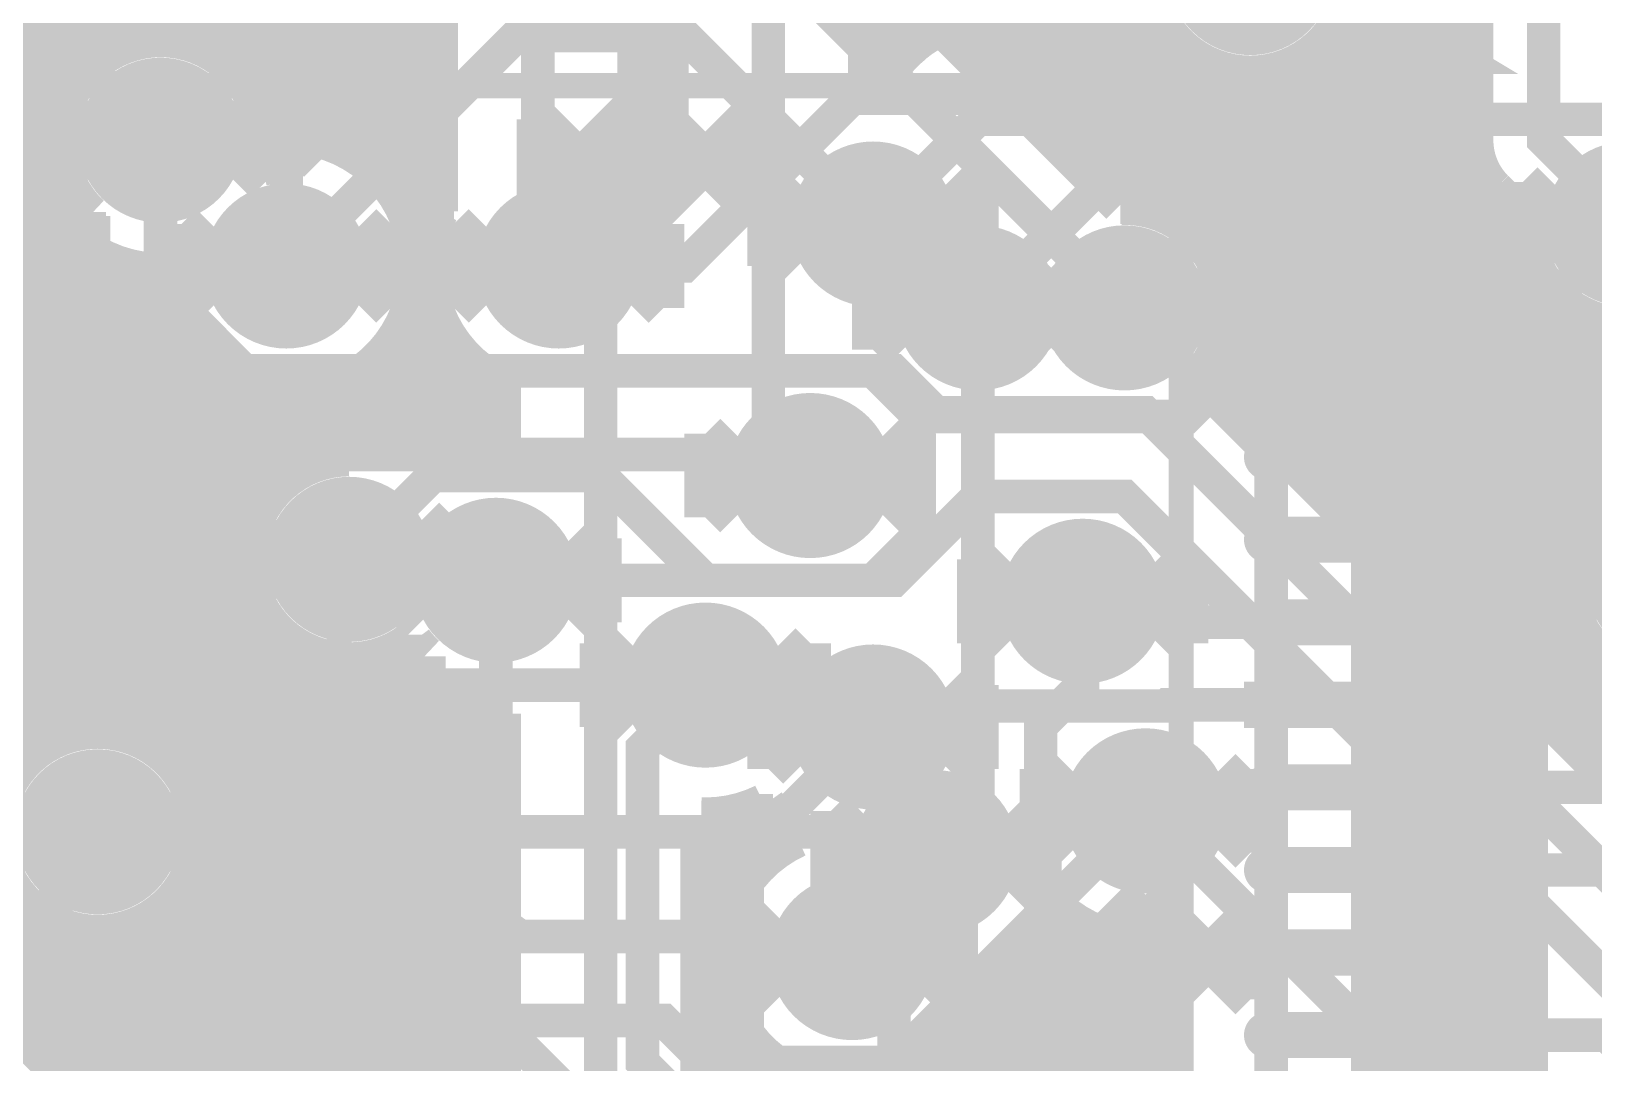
# Model space of a CAD drawing. Extents: x -10 to 131, y -93 to 209.
# Drawn here: x 55.22 to 64.69, y 16.38 to 22.63 of the extents above; entities that cross this region are included whole.
import ezdxf

# ---------------------------------------------------------------- set-up
doc = ezdxf.new("R2010")
doc.units = 0
doc.header["$MEASUREMENT"] = 0
doc.layers.get('0').update_dxf_attribs({"linetype": 'CONTINUOUS'})
for name, color, linetype in [('22-303-0_AST', 7, 'CONTINUOUS'), ('22-303-0_BOT', 2, 'CONTINUOUS'), ('22-303-0_DRD', 6, 'CONTINUOUS'), ('22-303-0_DRL', 1, 'CONTINUOUS'), ('22-303-0_GND', 3, 'CONTINUOUS'), ('22-303-0_IN1', 10, 'CONTINUOUS'), ('22-303-0_SMT', 9, 'CONTINUOUS'), ('22-303-0_SPT', 11, 'CONTINUOUS'), ('22-303-0_SST', 8, 'CONTINUOUS'), ('22-303-0_TOP', 15, 'CONTINUOUS'), ('THRUHOLE_TAP', 2, 'CONTINUOUS')]:
    doc.layers.add(name, color=color, linetype=linetype)

# ---------------------------------------------------------------- blocks, each defined once
blk = doc.blocks.new('OBLONG_23')
at = {"const_width": 0.2794}
blk.add_lwpolyline([(0.7493, 0), (-0.7493, 0)], dxfattribs=at)
at = {"const_width": 0.1397}
for points in [[(-0.81915, 0, 1), (-0.67945, 0, 1)], [(0.67945, 0, 1), (0.81915, 0, 1)]]:
    blk.add_lwpolyline(points, format="xyb", close=True, dxfattribs=at)
blk = doc.blocks.new('RECTANGLE_24')
blk.add_solid([(0.889, 0.1397), (0.889, -0.1397), (-0.889, 0.1397), (-0.889, -0.1397)])
blk = doc.blocks.new('ROUND_70')
at = {"const_width": 0.29972}
blk.add_lwpolyline([(-0.14986, 0, 1), (0.14986, 0, 1)], format="xyb", close=True, dxfattribs=at)
blk = doc.blocks.new('ROUND_75')
at = {"const_width": 0.29972}
blk.add_lwpolyline([(-0.14986, 0, 1), (0.14986, 0, 1)], format="xyb", close=True, dxfattribs=at)
blk = doc.blocks.new('ROUND_116')
at = {"const_width": 0.10033}
blk.add_lwpolyline([(-0.050164, 0, 1), (0.050164, 0, 1)], format="xyb", close=True, dxfattribs=at)
blk = doc.blocks.new('ROUND_117')
at = {"const_width": 0.10033}
blk.add_lwpolyline([(-0.050164, 0, 1), (0.050164, 0, 1)], format="xyb", close=True, dxfattribs=at)
blk = doc.blocks.new('ROUND_98')
at = {"const_width": 0.50038}
blk.add_lwpolyline([(-0.25019, 0, 1), (0.25019, 0, 1)], format="xyb", close=True, dxfattribs=at)
blk = doc.blocks.new('ROUND_100')
at = {"const_width": 0.50038}
blk.add_lwpolyline([(-0.25019, 0, 1), (0.25019, 0, 1)], format="xyb", close=True, dxfattribs=at)
blk = doc.blocks.new('ROUND_101')
at = {"const_width": 0.0635}
blk.add_lwpolyline([(-0.03175, 0, 1), (0.03175, 0, 1)], format="xyb", close=True, dxfattribs=at)
blk = doc.blocks.new('ROUND_68')
at = {"const_width": 0.29972}
blk.add_lwpolyline([(-0.14986, 0, 1), (0.14986, 0, 1)], format="xyb", close=True, dxfattribs=at)
blk = doc.blocks.new('ROUND_108')
at = {"const_width": 0.10033}
blk.add_lwpolyline([(-0.050164, 0, 1), (0.050164, 0, 1)], format="xyb", close=True, dxfattribs=at)

msp = doc.modelspace()

# ---------------------------------------------------------------- linework, layer by layer
at = {"layer": '22-303-0_AST', "const_width": 0.1524}
for points in [[(62.1919, 14.5542), (62.1919, 22.3012), (53.3019, 22.3012), (53.3019, 13.4112), (61.0489, 13.4112), (62.1919, 14.5542)], [(58.10504, 18.67154), (57.25668, 18.67154), (57.08904, 18.7325), (57.08904, 19.0881), (57.25668, 19.14652), (58.10504, 19.14652)], [(57.42686, 17.83334), (57.42686, 18.30832), (58.10504, 18.0721), (58.10504, 17.95272), (57.08904, 17.95272)], [(57.08904, 17.11452), (57.08904, 17.35074)], [(57.08904, 17.2339), (58.10504, 17.2339), (57.93486, 17.35074)]]:
    msp.add_lwpolyline(points, dxfattribs=at)
at = {"layer": '22-303-0_BOT'}
for points, const_width in [([(56.388, 28.829), (58.293, 26.924), (58.293, 21.336), (58.42, 21.209)], 0.2032), ([(59.0296, 27.7114), (59.0296, 21.73732)], 0.254), ([(56.9722, 27.3812), (56.9722, 21.99132)], 0.254), ([(56.7436, 27.21356), (56.7436, 22.3012)], 0.254), ([(57.2008, 27.1526), (57.2008, 21.89226)], 0.254), ([(56.515, 27.14244), (56.515, 22.59838)], 0.254), ([(57.4294, 26.924), (57.4294, 21.67382)], 0.254), ([(58.9026, 26.924), (58.9026, 21.8567)], 0.254), ([(57.658, 26.6954), (57.658, 21.4757)], 0.254), ([(56.2864, 26.61666), (56.2864, 22.72792)], 0.254), ([(57.6834, 26.67), (57.6834, 21.5392)], 0.254), ([(59.944, 19.939), (59.69, 20.193), (59.69, 24.13), (61.595, 26.035)], 0.2032), ([(55.372, 25.99944), (55.372, 22.46884)], 0.254), ([(55.6006, 25.99436), (55.6006, 22.6695)], 0.254), ([(61.7728, 25.2476), (61.7728, 22.7076)], 0.254), ([(61.5442, 25.1206), (61.5442, 22.7076)], 0.254), ([(61.3156, 24.892), (61.3156, 22.7076)], 0.254), ([(55.1434, 24.68118), (55.1434, 18.4277)], 0.254), ([(61.087, 24.6634), (61.087, 22.7076)], 0.254), ([(60.8584, 24.4348), (60.8584, 22.69744)], 0.254), ([(59.0804, 24.13), (59.0804, 21.67382)], 0.254), ([(60.6298, 24.2062), (60.6298, 22.61108)], 0.254), ([(60.4012, 23.9776), (60.4012, 22.40026)], 0.254), ([(60.2996, 23.876), (60.2996, 22.29866)], 0.254), ([(61.85154, 22.7076), (60.96, 22.7076)], 0.254), ([(55.62346, 22.6822), (54.4576, 22.6822)], 0.254), ([(57.6834, 22.6822), (56.39054, 22.6822)], 0.254), ([(59.0804, 22.6822), (58.9026, 22.6822)], 0.254), ([(60.78474, 22.6822), (60.2996, 22.6822)], 0.254), ([(60.5282, 22.5298), (60.2996, 22.29866)], 0.254), ([(55.3593, 22.4536), (54.4576, 22.4536)], 0.254), ([(57.6834, 22.4536), (56.6547, 22.4536)], 0.254), ([(59.0804, 22.4536), (58.9026, 22.4536)], 0.254), ([(60.452, 22.4536), (60.2996, 22.4536)], 0.254), ([(55.23992, 22.225), (54.4576, 22.225)], 0.254), ([(57.6834, 22.225), (56.77408, 22.225)], 0.254), ([(59.0804, 22.225), (58.9026, 22.225)], 0.254), ([(76.835, 11.049), (76.454, 11.049), (75.311, 9.906), (72.771, 9.906), (70.231, 12.446), (70.231, 17.272), (71.247, 18.288), (71.247, 20.701), (69.85, 22.098), (60.96, 22.098), (60.325, 21.463)], 0.2032), ([(55.19928, 21.9964), (54.4576, 21.9964)], 0.254), ([(57.6834, 21.9964), (56.94934, 21.9964)], 0.254), ([(59.0804, 21.9964), (58.9026, 21.9964)], 0.254), ([(55.22468, 21.7678), (54.4576, 21.7678)], 0.254), ([(57.6834, 21.7678), (57.35066, 21.7678)], 0.254), ([(59.0804, 21.7678), (59.00166, 21.7678)], 0.254), ([(55.32374, 21.5392), (54.51348, 21.5392)], 0.254), ([(55.372, 21.47062), (55.372, 18.54708)], 0.254), ([(57.6834, 21.5392), (57.5056, 21.5392)], 0.254), ([(64.08928, 21.4884), (62.45606, 21.4884)], 0.254), ([(62.6872, 21.4884), (62.6872, 20.97786)], 0.254), ([(62.9158, 21.4884), (62.9158, 20.74926)], 0.254), ([(63.1444, 21.4884), (63.1444, 20.52066)], 0.254), ([(63.373, 21.4884), (63.373, 12.81684)], 0.254), ([(63.6016, 21.4884), (63.6016, 11.45032)], 0.254), ([(63.8302, 21.4884), (63.8302, 8.15086)], 0.254), ([(64.0588, 21.4884), (64.0588, 7.92226)], 0.254), ([(64.08928, 21.4884), (64.08888, 21.463)], 0.254), ([(55.54218, 21.3106), (54.6227, 21.3106)], 0.254), ([(57.61736, 21.3106), (57.5691, 21.3106)], 0.254), ([(64.10452, 21.3106), (62.5729, 21.3106)], 0.254), ([(55.6006, 21.2725), (55.6006, 18.58772)], 0.254), ([(55.8292, 21.1836), (55.8292, 18.56232)], 0.254), ([(62.992, 10.922), (58.674, 15.24), (58.674, 20.955), (58.42, 21.209)], 0.2032), ([(55.97144, 21.082), (54.65572, 21.082)], 0.254), ([(57.62244, 21.082), (57.56656, 21.082)], 0.254), ([(64.18326, 21.082), (62.64656, 21.082)], 0.254), ([(62.65418, 21.01088), (63.16218, 20.50288)], 0.254), ([(57.658, 20.93976), (57.658, 20.05838)], 0.254), ([(60.706, 17.653), (60.96, 17.907), (60.96, 20.955)], 0.2032), ([(61.849, 20.955), (62.738, 20.066), (62.738, 12.319)], 0.2032), ([(64.2874, 20.93214), (64.2874, 19.05)], 0.254), ([(56.04256, 20.8534), (54.6227, 20.8534)], 0.254), ([(56.0578, 20.82546), (56.0578, 18.46326)], 0.254), ([(57.69356, 20.8534), (57.4929, 20.8534)], 0.254), ([(64.36614, 20.8534), (62.81166, 20.8534)], 0.254), ([(57.4294, 20.74418), (57.4294, 20.18792)], 0.254), ([(64.516, 20.74926), (64.516, 19.80184)], 0.254), ([(56.2102, 20.6248), (54.51348, 20.6248)], 0.254), ([(57.8612, 20.6248), (57.32526, 20.6248)], 0.254), ([(65.91046, 20.6248), (63.04026, 20.6248)], 0.254), ([(64.7446, 20.67052), (64.7446, 20.0025)], 0.254), ([(56.2864, 20.5613), (56.2864, 18.24482)], 0.254), ([(57.2008, 20.52574), (57.2008, 20.23618)], 0.254), ([(57.8866, 20.60194), (57.8866, 20.09648)], 0.254), ([(56.515, 20.44192), (56.515, 19.92884)], 0.254), ([(56.9722, 20.42668), (56.9722, 20.2184)], 0.254), ([(58.0644, 20.48256), (58.0644, 20.11172)], 0.254), ([(58.0644, 20.3962), (54.27472, 20.3962)], 0.254), ([(56.7436, 20.40128), (56.7436, 20.1295)], 0.254), ([(68.5292, 20.3962), (63.25108, 20.3962)], 0.254), ([(56.81726, 20.1676), (41.32072, 20.1676)], 0.254), ([(58.0644, 20.1676), (57.4802, 20.1676)], 0.254), ([(68.6054, 20.1676), (63.33744, 20.1676)], 0.254), ([(58.0644, 20.11172), (58.03907, 20.11053)], 0.254), ([(63.3476, 20.066), (63.3476, 12.84732)], 0.254), ([(56.52262, 19.939), (50.78984, 19.939)], 0.254), ([(64.65062, 19.939), (63.3476, 19.939)], 0.254), ([(56.39054, 19.7104), (50.9905, 19.7104)], 0.254), ([(64.4525, 19.7104), (63.3476, 19.7104)], 0.254), ([(56.34228, 19.4818), (51.0794, 19.4818)], 0.254), ([(64.3636, 19.4818), (63.3476, 19.4818)], 0.254), ([(56.3626, 19.2532), (51.20386, 19.2532)], 0.254), ([(64.32296, 19.2532), (63.3476, 19.2532)], 0.254), ([(56.4515, 19.0246), (51.43246, 19.0246)], 0.254), ([(64.2874, 19.0246), (63.3476, 19.0246)], 0.254), ([(64.2874, 19.05), (64.2874, 7.69366)], 0.254), ([(56.515, 18.93062), (56.515, 15.6972)], 0.254), ([(56.64962, 18.796), (51.66106, 18.796)], 0.254), ([(56.7436, 18.7325), (56.7436, 15.51432)], 0.254), ([(64.2874, 18.796), (63.3476, 18.796)], 0.254), ([(56.9722, 18.6436), (56.9722, 14.29766)], 0.254), ([(57.2008, 18.62328), (57.2008, 14.4526)], 0.254), ([(57.4294, 18.67154), (57.4294, 14.5161)], 0.254), ([(55.44566, 18.5674), (51.88966, 18.5674)], 0.254), ([(57.70626, 18.5674), (55.80634, 18.5674)], 0.254), ([(57.658, 18.59026), (57.658, 14.51356)], 0.254), ([(64.2874, 18.5674), (63.3476, 18.5674)], 0.254), ([(57.8866, 18.51152), (57.8866, 14.4399)], 0.254), ([(58.039, 18.49628), (58.06439, 18.49668)], 0.254), ([(58.0644, 18.49628), (58.0644, 15.24)], 0.254), ([(58.0644, 18.3388), (56.20766, 18.3388)], 0.254), ([(64.2874, 18.3388), (63.3476, 18.3388)], 0.254), ([(58.0644, 18.1102), (56.3626, 18.1102)], 0.254), ([(64.2874, 18.1102), (63.3476, 18.1102)], 0.254), ([(58.0644, 17.8816), (56.4261, 17.8816)], 0.254), ([(59.4868, 17.8816), (59.4868, 17.40154)], 0.254), ([(59.71794, 17.8816), (59.48934, 17.8816)], 0.254), ([(59.7154, 17.88414), (59.7154, 17.6657)], 0.254), ([(64.2874, 17.8816), (63.3476, 17.8816)], 0.254), ([(59.2836, 17.86128), (59.2836, 15.49146)], 0.254), ([(59.2836, 17.86128), (59.309, 17.86088)], 0.254), ([(55.88, -0.508), (55.88, 4.191), (55.372, 4.699), (55.372, 17.526), (55.626, 17.78)], 0.2032), ([(58.0644, 17.653), (56.42356, 17.653)], 0.254), ([(59.69762, 17.653), (59.2836, 17.653)], 0.254), ([(64.2874, 17.653), (63.3476, 17.653)], 0.254), ([(58.0644, 17.4244), (56.3499, 17.4244)], 0.254), ([(59.4995, 17.4244), (59.2836, 17.4244)], 0.254), ([(64.2874, 17.4244), (63.3476, 17.4244)], 0.254), ([(56.2864, 17.31518), (56.2864, 15.77848)], 0.254), ([(61.5442, 17.22374), (61.5442, 15.90548)], 0.254), ([(58.0644, 17.1958), (56.18226, 17.1958)], 0.254), ([(59.4106, 17.1958), (59.2836, 17.1958)], 0.254), ([(61.3156, 17.12214), (61.3156, 16.0147)], 0.254), ([(61.59246, 17.1958), (61.37148, 17.1958)], 0.254), ([(61.7728, 17.12468), (61.7728, 15.66672)], 0.254), ([(62.1284, 17.11452), (62.1284, 15.48892)], 0.254), ([(64.2874, 17.1958), (63.3476, 17.1958)], 0.254), ([(55.9816, 17.05356), (55.9816, 15.77848)], 0.254), ([(56.0578, 17.09674), (56.0578, 15.78864)], 0.254), ([(62.0014, 17.09928), (62.0014, 15.52448)], 0.254), ([(58.0644, 16.9672), (55.9816, 16.9672)], 0.254), ([(59.39028, 16.9672), (59.2836, 16.9672)], 0.254), ([(61.087, 16.93926), (61.087, 16.04772)], 0.254), ([(62.1284, 16.9672), (61.13272, 16.9672)], 0.254), ([(64.2874, 16.9672), (63.3476, 16.9672)], 0.254), ([(58.0644, 16.7386), (55.9816, 16.7386)], 0.254), ([(59.43854, 16.7386), (59.2836, 16.7386)], 0.254), ([(62.1284, 16.7386), (60.95492, 16.7386)], 0.254), ([(64.2874, 16.7386), (63.3476, 16.7386)], 0.254), ([(59.4868, 16.63446), (59.4868, 15.28826)], 0.254), ([(60.8584, 16.55318), (60.8584, 16.0147)], 0.254), ([(58.0644, 16.51), (55.9816, 16.51)], 0.254), ([(59.57062, 16.51), (59.2836, 16.51)], 0.254), ([(62.1284, 16.51), (60.82538, 16.51)], 0.254), ([(64.2874, 16.51), (63.3476, 16.51)], 0.254), ([(59.7154, 16.3703), (59.7154, 15.05966)], 0.254), ([(58.0644, 16.2814), (55.9816, 16.2814)], 0.254), ([(59.86526, 16.2814), (59.2836, 16.2814)], 0.254), ([(62.1284, 16.2814), (60.5282, 16.2814)], 0.254), ([(60.6298, 16.33474), (60.6298, 15.90548)], 0.254), ([(64.2874, 16.2814), (63.3476, 16.2814)], 0.254)]:
    msp.add_lwpolyline(points, dxfattribs=dict(at, const_width=const_width))
at = {"layer": '22-303-0_BOT', "const_width": 0.254}
for points in [[(61.80328, 22.987, 0.0883604), (61.85295, 22.70812)], [(56.007, 22.77872, 0.4142136), (55.19928, 21.971)], [(56.81472, 22.01418, 0.3986566), (56.007, 22.77872)], [(60.96, 22.7076, 0.198913), (60.52895, 22.52905)], [(55.19928, 21.971, 0.3977485), (55.96128, 21.16328)], [(57.57672, 21.209, 0.3986085), (56.81218, 22.01418)], [(59.0804, 21.67382, 0.0794511), (58.90251, 21.85659)], [(57.6834, 21.5392, 0.1057463), (57.61278, 21.209)], [(62.65418, 21.01088, 0.164359), (62.45532, 21.48775)], [(64.08928, 21.463, 0.4142136), (64.897, 20.65528)], [(56.769, 20.40128, 0.4142136), (57.57672, 21.209)], [(57.61228, 21.209, 0.2863579), (58.0644, 20.48256)], [(55.96128, 21.16328, 0.3977485), (56.769, 20.39874)], [(63.3476, 20.066, 0.1989124), (63.16905, 20.49705)], [(63.3476, 20.066, 0.1989124), (63.16905, 20.49705)], [(57.15, 20.23872, 0.4142136), (56.34228, 19.431)], [(57.68848, 20.03298, 0.1844957), (57.15, 20.23868)], [(58.039, 20.11172, 0.1125217), (57.68898, 20.03194)], [(65.151, 20.11172, 0.4142136), (64.34328, 19.304)], [(56.34228, 19.431, 0.4142136), (57.15, 18.62328)], [(64.34328, 19.304, 0.1079358), (64.2878, 19.05)], [(57.15, 18.62328, 0.1118035), (57.49796, 18.70207)], [(57.49798, 18.70202, 0.1851004), (58.039, 18.49463)], [(55.626, 18.58772, 0.4142136), (54.81828, 17.78)], [(56.43372, 17.78, 0.4142136), (55.626, 18.58772)], [(59.309, 17.86128, 0.1153641), (59.66717, 17.94503)], [(59.66714, 17.9451, 0.0856143), (59.86258, 17.75186)], [(55.9816, 17.05356, 0.2863583), (56.43372, 17.78)], [(59.86272, 17.75206, 0.293613), (59.39028, 17.018)], [(60.99556, 16.89862, 0.1920431), (61.43522, 17.3049)], [(61.43498, 17.30502, 0.1851004), (61.976, 17.09763)], [(61.976, 17.09928, 0.0475322), (62.12853, 17.11381)], [(59.39028, 17.018, 0.4142136), (60.198, 16.21028)], [(60.198, 16.21028, 0.3713374), (60.99556, 16.89862)]]:
    msp.add_lwpolyline(points, format="xyb", dxfattribs=at)
at = {"layer": '22-303-0_DRD', "const_width": 0.254}
for points in [[(61.976, 22.733), (62.611, 23.368)], [(62.611, 23.368), (63.246, 22.733)], [(61.976, 23.241), (61.976, 22.733)], [(62.611, 22.606), (61.976, 23.241)], [(63.246, 23.241), (62.611, 22.606)], [(63.246, 22.733), (63.246, 23.241)], [(55.372, 21.717), (56.007, 22.352)], [(56.007, 22.352), (56.642, 21.717)], [(55.372, 22.225), (55.372, 21.717)], [(56.007, 21.59), (55.372, 22.225)], [(56.642, 22.225), (56.007, 21.59)], [(56.642, 21.717), (56.642, 22.225)], [(58.293, 21.59), (58.928, 22.225)], [(58.293, 21.59), (58.928, 22.225)], [(58.293, 21.59), (58.928, 22.225)], [(58.928, 22.225), (59.563, 21.59)], [(58.928, 22.225), (59.563, 21.59)], [(58.928, 22.225), (59.563, 21.59)], [(58.293, 22.098), (58.293, 21.59)], [(58.928, 21.463), (58.293, 22.098)], [(58.293, 22.098), (58.293, 21.59)], [(58.928, 21.463), (58.293, 22.098)], [(58.293, 22.098), (58.293, 21.59)], [(58.928, 21.463), (58.293, 22.098)], [(59.563, 22.098), (58.928, 21.463)], [(59.563, 22.098), (58.928, 21.463)], [(59.563, 22.098), (58.928, 21.463)], [(59.563, 21.59), (59.563, 22.098)], [(59.563, 21.59), (59.563, 22.098)], [(59.563, 21.59), (59.563, 22.098)], [(59.69, 21.209), (60.325, 21.844)], [(60.325, 21.844), (60.96, 21.209)], [(64.262, 21.209), (64.897, 21.844)], [(59.69, 21.717), (59.69, 21.209)], [(60.325, 21.082), (59.69, 21.717)], [(60.96, 21.717), (60.325, 21.082)], [(60.96, 21.209), (60.96, 21.717)], [(64.262, 21.717), (64.262, 21.209)], [(64.897, 21.082), (64.262, 21.717)], [(56.134, 20.955), (56.769, 21.59)], [(56.769, 21.59), (57.404, 20.955)], [(57.785, 20.955), (58.42, 21.59)], [(57.785, 20.955), (58.42, 21.59)], [(58.42, 21.59), (59.055, 20.955)], [(58.42, 21.59), (59.055, 20.955)], [(56.134, 21.463), (56.134, 20.955)], [(56.769, 20.828), (56.134, 21.463)], [(57.404, 21.463), (56.769, 20.828)], [(57.404, 20.955), (57.404, 21.463)], [(57.785, 21.463), (57.785, 20.955)], [(58.42, 20.828), (57.785, 21.463)], [(57.785, 21.463), (57.785, 20.955)], [(58.42, 20.828), (57.785, 21.463)], [(59.055, 21.463), (58.42, 20.828)], [(59.055, 21.463), (58.42, 20.828)], [(59.055, 20.955), (59.055, 21.463)], [(59.055, 20.955), (59.055, 21.463)], [(60.325, 20.701), (60.96, 21.336)], [(60.96, 21.336), (61.595, 20.701)], [(61.214, 20.701), (61.849, 21.336)], [(61.214, 20.701), (61.849, 21.336)], [(61.849, 21.336), (62.484, 20.701)], [(61.849, 21.336), (62.484, 20.701)], [(60.325, 21.209), (60.325, 20.701)], [(60.96, 20.574), (60.325, 21.209)], [(61.595, 21.209), (60.96, 20.574)], [(61.214, 21.209), (61.214, 20.701)], [(61.849, 20.574), (61.214, 21.209)], [(61.214, 21.209), (61.214, 20.701)], [(61.849, 20.574), (61.214, 21.209)], [(61.595, 20.701), (61.595, 21.209)], [(62.484, 21.209), (61.849, 20.574)], [(62.484, 21.209), (61.849, 20.574)], [(62.484, 20.701), (62.484, 21.209)], [(62.484, 20.701), (62.484, 21.209)], [(59.309, 19.685), (59.944, 20.32)], [(59.944, 20.32), (60.579, 19.685)], [(59.309, 20.193), (59.309, 19.685)], [(59.944, 19.558), (59.309, 20.193)], [(60.579, 20.193), (59.944, 19.558)], [(60.579, 19.685), (60.579, 20.193)], [(56.515, 19.177), (57.15, 19.812)], [(57.15, 19.812), (57.785, 19.177)], [(56.515, 19.685), (56.515, 19.177)], [(57.15, 19.05), (56.515, 19.685)], [(57.785, 19.685), (57.15, 19.05)], [(57.404, 19.05), (58.039, 19.685)], [(57.785, 19.177), (57.785, 19.685)], [(58.039, 19.685), (58.674, 19.05)], [(64.516, 19.05), (65.151, 19.685)], [(57.404, 19.558), (57.404, 19.05)], [(58.039, 18.923), (57.404, 19.558)], [(58.674, 19.558), (58.039, 18.923)], [(58.674, 19.05), (58.674, 19.558)], [(60.96, 18.923), (61.595, 19.558)], [(61.595, 19.558), (62.23, 18.923)], [(64.516, 19.558), (64.516, 19.05)], [(65.151, 18.923), (64.516, 19.558)], [(60.96, 19.431), (60.96, 18.923)], [(61.595, 18.796), (60.96, 19.431)], [(62.23, 19.431), (61.595, 18.796)], [(62.23, 18.923), (62.23, 19.431)], [(58.674, 18.415), (59.309, 19.05)], [(59.309, 19.05), (59.944, 18.415)], [(58.674, 18.923), (58.674, 18.415)], [(59.309, 18.288), (58.674, 18.923)], [(59.944, 18.923), (59.309, 18.288)], [(59.944, 18.415), (59.944, 18.923)], [(59.69, 18.161), (60.325, 18.796)], [(60.325, 18.796), (60.96, 18.161)], [(59.69, 18.669), (59.69, 18.161)], [(60.325, 18.034), (59.69, 18.669)], [(60.96, 18.669), (60.325, 18.034)], [(60.96, 18.161), (60.96, 18.669)], [(61.341, 17.653), (61.976, 18.288)], [(61.976, 18.288), (62.611, 17.653)], [(54.991, 17.526), (55.626, 18.161)], [(55.626, 18.161), (56.261, 17.526)], [(61.341, 18.161), (61.341, 17.653)], [(61.976, 17.526), (61.341, 18.161)], [(62.611, 18.161), (61.976, 17.526)], [(62.611, 17.653), (62.611, 18.161)], [(55.626, 17.399), (54.991, 18.034)], [(56.261, 18.034), (55.626, 17.399)], [(56.261, 17.526), (56.261, 18.034)], [(60.071, 17.399), (60.706, 18.034)], [(60.706, 18.034), (61.341, 17.399)], [(60.071, 17.907), (60.071, 17.399)], [(60.706, 17.272), (60.071, 17.907)], [(61.341, 17.907), (60.706, 17.272)], [(61.341, 17.399), (61.341, 17.907)], [(59.563, 16.764), (60.198, 17.399)], [(60.198, 17.399), (60.833, 16.764)], [(61.341, 16.764), (61.976, 17.399)], [(61.341, 16.764), (61.976, 17.399)], [(61.341, 16.764), (61.976, 17.399)], [(61.341, 16.764), (61.976, 17.399)], [(61.976, 17.399), (62.611, 16.764)], [(61.976, 17.399), (62.611, 16.764)], [(61.976, 17.399), (62.611, 16.764)], [(61.976, 17.399), (62.611, 16.764)], [(59.563, 17.272), (59.563, 16.764)], [(60.198, 16.637), (59.563, 17.272)], [(60.833, 17.272), (60.198, 16.637)], [(60.833, 16.764), (60.833, 17.272)], [(61.341, 17.272), (61.341, 16.764)], [(61.976, 16.637), (61.341, 17.272)], [(61.341, 17.272), (61.341, 16.764)], [(61.976, 16.637), (61.341, 17.272)], [(61.341, 17.272), (61.341, 16.764)], [(61.976, 16.637), (61.341, 17.272)], [(61.341, 17.272), (61.341, 16.764)], [(61.976, 16.637), (61.341, 17.272)], [(62.611, 17.272), (61.976, 16.637)], [(62.611, 17.272), (61.976, 16.637)], [(62.611, 17.272), (61.976, 16.637)], [(62.611, 17.272), (61.976, 16.637)], [(62.611, 16.764), (62.611, 17.272)], [(62.611, 16.764), (62.611, 17.272)], [(62.611, 16.764), (62.611, 17.272)], [(62.611, 16.764), (62.611, 17.272)]]:
    msp.add_lwpolyline(points, dxfattribs=at)
at = {"layer": '22-303-0_IN1'}
for points, const_width in [([(60.8076, 47.752), (60.8076, 22.606)], 0.254), ([(63.5508, 47.752), (63.5508, 19.3548)], 0.254), ([(63.7794, 47.752), (63.7794, 19.1262)], 0.254), ([(64.897, 21.463), (64.389, 21.971), (64.389, 28.829), (64.897, 29.337), (64.897, 43.307)], 0.2032), ([(63.3222, 33.22066), (63.3222, 19.5834)], 0.254), ([(63.9572, 28.829), (63.9572, 21.971)], 0.254), ([(61.0362, 25.7429), (61.0362, 22.3774)], 0.254), ([(61.2648, 25.49906), (61.2648, 22.1488)], 0.254), ([(61.9506, 25.5143), (61.9506, 21.5773)], 0.254), ([(61.4934, 25.4127), (61.4934, 21.9202)], 0.254), ([(61.722, 25.41778), (61.722, 21.6916)], 0.254), ([(59.9948, 23.4188), (61.82868, 21.58492)], 0.254), ([(61.849, 20.955), (59.69, 23.114), (53.213, 23.114)], 0.2032), ([(62.03442, 22.733), (60.6806, 22.733)], 0.254), ([(63.9572, 22.733), (63.18758, 22.733)], 0.254), ([(57.63006, 22.6822), (53.6702, 22.6822)], 0.254), ([(55.3212, 22.6822), (55.3212, 18.33118)], 0.254), ([(55.5498, 22.6822), (55.5498, 22.4028)], 0.254), ([(55.7784, 22.6822), (55.7784, 22.55774)], 0.254), ([(56.007, 22.6822), (56.007, 22.60092)], 0.254), ([(56.2356, 22.6822), (56.2356, 22.55774)], 0.254), ([(56.4642, 22.6822), (56.4642, 22.4028)], 0.254), ([(56.6928, 22.6822), (56.6928, 21.83384)], 0.254), ([(57.63006, 22.6822), (56.78678, 21.83892)], 0.254), ([(56.9214, 22.6822), (56.9214, 21.971)], 0.254), ([(57.15, 22.6822), (57.15, 22.1996)], 0.254), ([(57.3786, 22.6822), (57.3786, 22.4282)], 0.254), ([(57.6072, 22.6822), (57.6072, 22.6568)], 0.254), ([(55.67172, 22.5044), (53.37048, 22.5044)], 0.254), ([(57.45226, 22.5044), (56.34228, 22.5044)], 0.254), ([(60.325, 21.463), (59.182, 22.606), (58.166, 22.606), (56.769, 21.209)], 0.2032), ([(62.2046, 22.5044), (60.9092, 22.5044)], 0.254), ([(62.1792, 22.52726), (62.1792, 21.49094)], 0.254), ([(63.9572, 22.5044), (63.01486, 22.5044)], 0.254), ([(63.0936, 22.5806), (63.0936, 19.812)], 0.254), ([(62.865, 22.41042), (62.865, 20.0406)], 0.254), ([(62.4078, 22.3901), (62.4078, 21.24456)], 0.254), ([(62.6364, 22.35708), (62.6364, 20.2692)], 0.254), ([(55.45582, 22.2758), (52.61864, 22.2758)], 0.254), ([(57.22366, 22.2758), (56.55818, 22.2758)], 0.254), ([(63.9572, 22.2758), (61.1378, 22.2758)], 0.254), ([(55.38216, 22.0472), (52.54498, 22.0472)], 0.254), ([(56.99506, 22.0472), (56.63184, 22.0472)], 0.254), ([(63.9572, 22.0472), (61.3664, 22.0472)], 0.254), ([(91.186, 7.874), (90.17, 7.874), (89.789, 7.493), (88.138, 7.493), (87.757, 7.112), (83.693, 7.112), (82.296, 5.715), (79.121, 5.715), (78.232, 6.604), (66.802, 6.604), (66.294, 7.112), (66.294, 16.002), (61.976, 20.32), (60.706, 20.32), (60.452, 20.574), (56.515, 20.574), (56.007, 21.082), (56.007, 21.971)], 0.2032), ([(55.39486, 21.8186), (52.32908, 21.8186)], 0.254), ([(63.98514, 21.8186), (61.595, 21.8186)], 0.254), ([(64.008, 21.7678), (64.008, 18.8976)], 0.254), ([(64.0842, 21.6662), (64.26708, 21.48078)], 0.254), ([(55.50408, 21.59), (54.21884, 21.59)], 0.254), ([(64.15786, 21.59), (61.8236, 21.59)], 0.254), ([(61.849, 21.58492), (61.82869, 21.58459)], 0.254), ([(55.5498, 21.53666), (55.5498, 18.40484)], 0.254), ([(55.5752, 21.51126), (55.5752, 21.082)], 0.254), ([(64.2366, 21.51126), (64.2366, 18.669)], 0.254), ([(64.26708, 21.48078), (64.26683, 21.463)], 0.254), ([(55.5752, 21.3614), (54.41188, 21.3614)], 0.254), ([(64.2747, 21.3614), (62.32906, 21.3614)], 0.254), ([(55.5752, 21.1328), (54.47538, 21.1328)], 0.254), ([(64.36106, 21.1328), (62.45352, 21.1328)], 0.254), ([(64.4652, 21.00326), (64.4652, 18.4404)], 0.254), ([(55.6133, 20.9042), (54.45252, 20.9042)], 0.254), ([(64.6049, 20.9042), (62.47638, 20.9042)], 0.254), ([(64.6938, 20.8661), (64.6938, 19.7358)], 0.254), ([(55.7022, 20.7772), (56.20258, 20.27428)], 0.254), ([(55.80126, 20.6756), (54.32806, 20.6756)], 0.254), ([(55.7784, 20.69846), (55.7784, 18.3896)], 0.254), ([(62.4078, 20.6629), (62.4078, 20.4978)], 0.254), ([(65.7352, 20.6756), (62.41288, 20.6756)], 0.254), ([(62.34176, 20.56384), (65.7352, 17.1704)], 0.254), ([(56.02986, 20.447), (51.7398, 20.447)], 0.254), ([(56.007, 20.46986), (56.007, 18.28038)], 0.254), ([(65.7352, 20.447), (62.4586, 20.447)], 0.254), ([(56.2356, 20.2438), (56.2356, 17.93748)], 0.254), ([(56.26862, 20.2184), (51.7398, 20.2184)], 0.254), ([(56.4642, 20.14474), (56.4642, 15.52194)], 0.254), ([(57.24906, 20.1422), (56.515, 20.1422)], 0.254), ([(56.6928, 20.1422), (56.6928, 19.8628)], 0.254), ([(56.9214, 20.1422), (56.9214, 20.01774)], 0.254), ([(57.15, 20.1422), (57.15, 20.06092)], 0.254), ([(57.24906, 20.1422), (57.16778, 20.06092)], 0.254), ([(65.7352, 20.2184), (62.6872, 20.2184)], 0.254), ([(51.7398, 19.9898), (56.11368, 15.61592)], 0.254), ([(56.8579, 19.9898), (51.7398, 19.9898)], 0.254), ([(65.7352, 19.9898), (62.9158, 19.9898)], 0.254), ([(57.15, 19.431), (57.658, 19.939), (58.674, 19.939), (59.309, 19.304), (60.452, 19.304), (60.96, 19.812), (61.849, 19.812), (65.405, 16.256), (65.405, 4.572), (65.913, 4.064), (80.391, 4.064), (80.899, 3.556), (80.899, 1.524)], 0.2032), ([(56.61406, 19.7612), (51.9684, 19.7612)], 0.254), ([(64.71666, 19.7612), (63.1444, 19.7612)], 0.254), ([(56.5277, 19.5326), (52.197, 19.5326)], 0.254), ([(64.56426, 19.5326), (63.373, 19.5326)], 0.254), ([(56.53278, 19.304), (52.4256, 19.304)], 0.254), ([(64.52108, 19.304), (63.6016, 19.304)], 0.254), ([(58.039, 19.304), (58.039, 16.637), (58.801, 15.875), (58.801, 11.684), (58.039, 10.922), (58.039, 10.033), (58.674, 9.398), (58.674, 4.572)], 0.2032), ([(61.595, 19.177), (61.595, 18.67408), (61.341, 18.42008), (61.341, 16.637), (62.484, 15.494), (62.484, 13.335), (62.103, 12.954), (62.103, -1.778)], 0.2032), ([(56.6293, 19.0754), (52.6542, 19.0754)], 0.254), ([(64.56426, 19.0754), (63.8302, 19.0754)], 0.254), ([(56.6928, 18.99666), (56.6928, 15.27556)], 0.254), ([(56.91378, 18.8468), (52.8828, 18.8468)], 0.254), ([(56.9214, 18.84426), (56.9214, 14.19606)], 0.254), ([(57.3786, 18.84426), (57.3786, 14.3256)], 0.254), ([(57.60466, 18.8468), (57.38622, 18.8468)], 0.254), ([(57.6072, 18.84426), (57.6072, 16.637)], 0.254), ([(64.71666, 18.8468), (64.0588, 18.8468)], 0.254), ([(64.6938, 18.86966), (64.6938, 18.2118)], 0.254), ([(57.15, 18.80108), (57.15, 14.21638)], 0.254), ([(59.309, 5.207), (59.309, 16.002), (58.928, 16.383), (58.928, 18.288), (59.309, 18.669)], 0.2032), ([(57.6072, 18.6182), (53.1114, 18.6182)], 0.254), ([(65.7352, 18.6182), (64.2874, 18.6182)], 0.254), ([(55.46598, 18.3896), (53.34, 18.3896)], 0.254), ([(57.6072, 18.3896), (55.78348, 18.3896)], 0.254), ([(59.69, -4.699), (59.69, 3.048), (59.436, 3.302), (59.436, 4.318), (59.944, 4.826), (59.944, 16.129), (59.563, 16.51), (59.563, 17.653), (60.325, 18.415)], 0.2032), ([(65.7352, 18.3896), (64.516, 18.3896)], 0.254), ([(55.12308, 18.161), (53.5686, 18.161)], 0.254), ([(57.6072, 18.161), (56.12638, 18.161)], 0.254), ([(65.7352, 18.161), (64.7446, 18.161)], 0.254), ([(57.6072, 17.9324), (56.2356, 17.9324)], 0.254), ([(61.976, 17.907), (64.516, 15.367), (64.516, 1.143), (66.167, -0.508)], 0.2032), ([(57.6072, 17.7038), (56.25084, 17.7038)], 0.254), ([(56.2356, 17.61998), (56.2356, 15.6083)], 0.254), ([(57.6072, 17.4752), (56.17718, 17.4752)], 0.254), ([(55.29072, 17.2466), (54.483, 17.2466)], 0.254), ([(55.3212, 17.22882), (55.3212, 16.4084)], 0.254), ([(57.6072, 17.2466), (55.96128, 17.2466)], 0.254), ([(56.007, 17.27708), (56.007, 15.7226)], 0.254), ([(55.5498, 17.15516), (55.5498, 16.1798)], 0.254), ([(55.7784, 17.16786), (55.7784, 15.9512)], 0.254), ([(57.6072, 17.018), (54.7116, 17.018)], 0.254), ([(60.198, 17.018), (60.452, 16.764), (60.452, 1.905), (60.325, 1.778)], 0.2032), ([(57.6072, 16.7894), (54.9402, 16.7894)], 0.254), ([(57.6072, 16.637), (57.6072, 14.34084)], 0.254), ([(57.61482, 16.5608), (55.1688, 16.5608)], 0.254), ([(57.73166, 16.3322), (55.3974, 16.3322)], 0.254), ([(57.7342, 16.3322), (58.3692, 15.69466)], 0.254)]:
    msp.add_lwpolyline(points, dxfattribs=dict(at, const_width=const_width))
at = {"layer": '22-303-0_IN1', "const_width": 0.254}
for points in [[(61.98108, 22.987, 0.4142136), (62.611, 22.35708)], [(62.611, 22.35708, 0.4142136), (63.24092, 22.987)], [(56.007, 22.60092, 0.4142136), (55.37708, 21.971)], [(56.63692, 21.971, 0.4142136), (56.007, 22.60092)], [(55.37708, 21.971, 0.2070672), (55.57575, 21.51184)], [(56.61914, 21.82114, 0.060095), (56.63722, 21.971)], [(63.9572, 21.971, 0.1989124), (64.08367, 21.66567)], [(63.9572, 21.971, 0.1989124), (64.08367, 21.66567)], [(56.769, 21.83892, 0.0600952), (56.61921, 21.82085)], [(62.47892, 20.955, 0.4142136), (61.849, 21.58492)], [(64.26708, 21.463, 0.4142136), (64.897, 20.83308)], [(55.5752, 21.082, 0.1989124), (55.70167, 20.77667)], [(55.5752, 21.082, 0.1989124), (55.70167, 20.77667)], [(62.34176, 20.56384, 0.1693306), (62.47814, 20.955)], [(56.2102, 20.2692, 0.1989124), (56.515, 20.14295)], [(57.15, 20.06092, 0.4142136), (56.52008, 19.431)], [(65.151, 19.93392, 0.4142136), (64.52108, 19.304)], [(56.52008, 19.431, 0.4142136), (57.15, 18.80108)], [(64.52108, 19.304, 0.4142136), (65.151, 18.67408)], [(57.15, 18.80108, 0.1641428), (57.5316, 18.92982)], [(57.531, 18.93062, 0.0457562), (57.60738, 18.84445)], [(55.626, 18.40992, 0.4142136), (54.99608, 17.78)], [(56.25592, 17.78, 0.4142136), (55.626, 18.40992)], [(54.99608, 17.78, 0.4142136), (55.626, 17.15008)], [(55.626, 17.15008, 0.4142136), (56.25592, 17.78)], [(57.6072, 16.637, 0.1989124), (57.73367, 16.33167)]]:
    msp.add_lwpolyline(points, format="xyb", dxfattribs=at)
at = {"layer": '22-303-0_SST', "const_width": 0.1524}
for points in [[(63.11392, 22.3647), (63.11392, 22.53234)], [(63.11392, 22.44852), (63.95974, 22.44852), (63.82004, 22.53234)], [(62.1919, 14.5542), (62.1919, 22.3012), (53.3019, 22.3012), (53.3019, 13.4112), (61.0489, 13.4112), (62.1919, 14.5542)]]:
    msp.add_lwpolyline(points, dxfattribs=at)
at = {"layer": '22-303-0_TOP', "const_width": 0.2032}
for points in [[(56.007, 21.971), (55.47614, 22.50186), (55.47614, 23.5331)], [(56.769, 21.209), (56.769, 22.0599), (56.4769, 22.352), (56.4769, 23.5331)], [(58.42, 21.209), (59.182, 21.209), (60.198, 22.225), (61.2267, 22.225), (61.4807, 22.479), (61.4807, 23.5331)], [(58.42, 21.209), (59.182, 21.209), (60.198, 22.225), (61.2267, 22.225), (61.4807, 22.479), (61.4807, 23.5331)], [(58.9788, 23.5331), (58.9788, 21.9456), (58.928, 21.9456), (58.9788, 21.8948), (58.928, 21.844)], [(58.928, 21.844), (58.9788, 21.8948), (58.928, 21.9456), (58.9788, 21.9456), (58.9788, 23.5331)], [(58.9788, 23.5331), (58.9788, 21.9456), (58.928, 21.9456), (58.9788, 21.8948), (58.928, 21.844)], [(60.96, 20.955), (62.23, 22.225), (63.373, 22.225), (64.135, 22.987), (72.263, 22.987)], [(79.629, 11.049), (79.629, 12.7), (77.978, 14.351), (76.073, 14.351), (75.311, 15.113), (75.311, 21.336), (74.295, 22.352), (65.786, 22.352), (64.897, 21.463), (64.48552, 21.05152), (63.4619, 21.05152)], [(63.4619, 21.5519), (62.4459, 21.5519), (61.849, 20.955)], [(63.4619, 21.5519), (62.4459, 21.5519), (61.849, 20.955)], [(63.4619, 21.05152), (64.48552, 21.05152), (64.897, 21.463)], [(63.4619, 20.05076), (64.88176, 20.05076), (66.167, 21.336), (66.294, 21.336)], [(63.4619, 20.05076), (64.88176, 20.05076), (66.167, 21.336), (66.294, 21.336)], [(63.4619, 20.55114), (62.484, 20.55114), (62.23, 20.29714), (60.60186, 20.29714), (60.325, 20.574), (54.356, 20.574), (53.848, 21.082)], [(51.9938, 20.55114), (53.34, 20.55114), (53.82514, 20.066), (59.31408, 20.066), (59.44108, 19.939), (59.944, 19.939)], [(63.4619, 20.55114), (62.484, 20.55114), (62.23, 20.29714), (60.60186, 20.29714), (60.60186, 19.58086), (60.325, 19.304), (58.039, 19.304)], [(74.676, 20.574), (66.802, 20.574), (65.786, 19.558), (65.786, 19.06524), (64.77, 18.04924), (63.4619, 18.04924)], [(51.9938, 19.55038), (57.03062, 19.55038), (57.15, 19.431)], [(65.151, 19.304), (65.024, 19.304), (64.77762, 19.55038), (63.4619, 19.55038)], [(63.4619, 19.05), (61.595, 19.05), (61.595, 19.177)], [(59.309, 18.669), (56.896, 18.669), (56.515, 19.05), (51.9938, 19.05)], [(51.9938, 18.54962), (56.007, 18.54962), (56.01462, 18.542), (56.769, 17.78), (60.579, 17.78), (60.706, 17.653)], [(51.9938, 18.54962), (56.007, 18.54962), (56.01462, 18.542), (53.213, 18.542), (53.213, 18.161), (53.10124, 18.04924), (51.9938, 18.04924)], [(60.325, 18.415), (60.452, 18.542), (62.103, 18.542), (62.11062, 18.54962), (63.4619, 18.54962)], [(74.676, 17.907), (74.422, 18.161), (71.374, 18.161), (69.723, 16.51), (64.8081, 16.51), (64.77, 16.5481), (63.4619, 16.5481)], [(51.9938, 16.04772), (53.38826, 16.04772), (53.97246, 16.637), (59.055, 16.637), (59.309, 16.383), (60.452, 16.383), (61.976, 17.907)], [(55.626, 17.78), (53.721, 17.78), (52.98948, 17.04848), (51.9938, 17.04848)], [(67.2338, 17.78), (67.00266, 17.54886), (63.4619, 17.54886)], [(51.9938, 16.5481), (53.13426, 16.5481), (53.71846, 17.145), (60.071, 17.145), (60.198, 17.018)], [(63.4619, 17.04848), (61.87948, 17.04848), (61.849, 17.018), (61.976, 17.018)], [(61.976, 17.018), (61.849, 17.018), (61.87948, 17.04848), (63.4619, 17.04848)], [(61.976, 17.018), (61.849, 17.018), (61.87948, 17.04848), (63.4619, 17.04848)], [(63.4619, 17.04848), (61.87948, 17.04848), (61.849, 17.018), (61.976, 17.018)]]:
    msp.add_lwpolyline(points, dxfattribs=at)

# ---------------------------------------------------------------- block references
at = {"layer": '22-303-0_AST'}
for name, p in [('OBLONG_23', (63.4619, 21.5519)), ('OBLONG_23', (63.4619, 21.05152)), ('OBLONG_23', (63.4619, 20.55114)), ('OBLONG_23', (63.4619, 20.05076)), ('OBLONG_23', (63.4619, 19.55038)), ('OBLONG_23', (63.4619, 19.05)), ('RECTANGLE_24', (63.4619, 18.54962)), ('OBLONG_23', (63.4619, 18.04924)), ('OBLONG_23', (63.4619, 17.54886)), ('OBLONG_23', (63.4619, 17.04848)), ('OBLONG_23', (63.4619, 16.5481))]:
    msp.add_blockref(name, p, dxfattribs=at)
at = {"layer": '22-303-0_BOT'}
for name, p in [('ROUND_75', (56.007, 21.971)), ('ROUND_75', (58.928, 21.844)), ('ROUND_70', (60.325, 21.463)), ('ROUND_70', (64.897, 21.463)), ('ROUND_70', (56.769, 21.209)), ('ROUND_70', (58.42, 21.209)), ('ROUND_70', (60.96, 20.955)), ('ROUND_70', (61.849, 20.955)), ('ROUND_70', (59.944, 19.939)), ('ROUND_70', (57.15, 19.431)), ('ROUND_70', (58.039, 19.304)), ('ROUND_70', (61.595, 19.177)), ('ROUND_70', (59.309, 18.669)), ('ROUND_70', (60.325, 18.415)), ('ROUND_70', (61.976, 17.907)), ('ROUND_70', (55.626, 17.78)), ('ROUND_70', (60.706, 17.653)), ('ROUND_70', (60.198, 17.018)), ('ROUND_70', (61.976, 17.018))]:
    msp.add_blockref(name, p, dxfattribs=at)
at = {"layer": '22-303-0_DRL'}
for name, p in [('ROUND_117', (56.007, 21.971)), ('ROUND_117', (58.928, 21.844)), ('ROUND_116', (60.325, 21.463)), ('ROUND_116', (56.769, 21.209)), ('ROUND_117', (58.42, 21.209)), ('ROUND_117', (60.96, 20.955)), ('ROUND_117', (61.849, 20.955)), ('ROUND_117', (59.944, 19.939)), ('ROUND_117', (57.15, 19.431)), ('ROUND_117', (58.039, 19.304)), ('ROUND_117', (61.595, 19.177)), ('ROUND_117', (59.309, 18.669)), ('ROUND_117', (60.325, 18.415)), ('ROUND_116', (61.976, 17.907)), ('ROUND_117', (55.626, 17.78)), ('ROUND_117', (60.706, 17.653)), ('ROUND_116', (60.198, 17.018)), ('ROUND_117', (61.976, 17.018))]:
    msp.add_blockref(name, p, dxfattribs=at)
at = {"layer": '22-303-0_GND'}
for name, p in [('ROUND_100', (62.611, 22.987)), ('ROUND_100', (56.007, 21.971)), ('ROUND_101', (58.928, 21.844)), ('ROUND_98', (60.325, 21.463)), ('ROUND_100', (64.897, 21.463)), ('ROUND_98', (56.769, 21.209)), ('ROUND_100', (58.42, 21.209)), ('ROUND_100', (60.96, 20.955)), ('ROUND_100', (61.849, 20.955)), ('ROUND_100', (59.944, 19.939)), ('ROUND_100', (57.15, 19.431)), ('ROUND_100', (58.039, 19.304)), ('ROUND_100', (65.151, 19.304)), ('ROUND_100', (61.595, 19.177)), ('ROUND_100', (59.309, 18.669)), ('ROUND_100', (60.325, 18.415)), ('ROUND_98', (61.976, 17.907)), ('ROUND_100', (55.626, 17.78)), ('ROUND_100', (60.706, 17.653)), ('ROUND_98', (60.198, 17.018)), ('ROUND_101', (61.976, 17.018))]:
    msp.add_blockref(name, p, dxfattribs=at)
at = {"layer": '22-303-0_IN1'}
for name, p in [('ROUND_75', (56.007, 21.971)), ('ROUND_75', (58.928, 21.844)), ('ROUND_68', (60.325, 21.463)), ('ROUND_70', (64.897, 21.463)), ('ROUND_68', (56.769, 21.209)), ('ROUND_70', (58.42, 21.209)), ('ROUND_70', (60.96, 20.955)), ('ROUND_70', (61.849, 20.955)), ('ROUND_70', (59.944, 19.939)), ('ROUND_70', (57.15, 19.431)), ('ROUND_70', (58.039, 19.304)), ('ROUND_70', (61.595, 19.177)), ('ROUND_70', (59.309, 18.669)), ('ROUND_70', (60.325, 18.415)), ('ROUND_70', (61.976, 17.907)), ('ROUND_70', (55.626, 17.78)), ('ROUND_70', (60.706, 17.653)), ('ROUND_70', (60.198, 17.018)), ('ROUND_70', (61.976, 17.018))]:
    msp.add_blockref(name, p, dxfattribs=at)
at = {"layer": '22-303-0_SMT'}
for name, p in [('OBLONG_23', (63.4619, 21.5519)), ('OBLONG_23', (63.4619, 21.05152)), ('OBLONG_23', (63.4619, 20.55114)), ('OBLONG_23', (63.4619, 20.05076)), ('OBLONG_23', (63.4619, 19.55038)), ('OBLONG_23', (63.4619, 19.05)), ('RECTANGLE_24', (63.4619, 18.54962)), ('OBLONG_23', (63.4619, 18.04924)), ('OBLONG_23', (63.4619, 17.54886)), ('OBLONG_23', (63.4619, 17.04848)), ('OBLONG_23', (63.4619, 16.5481))]:
    msp.add_blockref(name, p, dxfattribs=at)
at = {"layer": '22-303-0_SPT'}
for name, p in [('OBLONG_23', (63.4619, 21.5519)), ('OBLONG_23', (63.4619, 21.05152)), ('OBLONG_23', (63.4619, 20.55114)), ('OBLONG_23', (63.4619, 20.05076)), ('OBLONG_23', (63.4619, 19.55038)), ('OBLONG_23', (63.4619, 19.05)), ('RECTANGLE_24', (63.4619, 18.54962)), ('OBLONG_23', (63.4619, 18.04924)), ('OBLONG_23', (63.4619, 17.54886)), ('OBLONG_23', (63.4619, 17.04848)), ('OBLONG_23', (63.4619, 16.5481))]:
    msp.add_blockref(name, p, dxfattribs=at)
at = {"layer": '22-303-0_TOP'}
for name, p in [('ROUND_70', (56.007, 21.971)), ('ROUND_70', (58.928, 21.844)), ('ROUND_70', (60.325, 21.463)), ('OBLONG_23', (63.4619, 21.5519)), ('ROUND_70', (64.897, 21.463)), ('ROUND_70', (56.769, 21.209)), ('ROUND_70', (58.42, 21.209)), ('ROUND_70', (60.96, 20.955)), ('ROUND_70', (61.849, 20.955)), ('OBLONG_23', (63.4619, 21.05152)), ('OBLONG_23', (63.4619, 20.55114)), ('ROUND_70', (59.944, 19.939)), ('OBLONG_23', (63.4619, 20.05076)), ('ROUND_70', (57.15, 19.431)), ('ROUND_70', (58.039, 19.304)), ('OBLONG_23', (63.4619, 19.55038)), ('ROUND_70', (61.595, 19.177)), ('OBLONG_23', (63.4619, 19.05)), ('ROUND_70', (59.309, 18.669)), ('ROUND_70', (60.325, 18.415)), ('RECTANGLE_24', (63.4619, 18.54962)), ('ROUND_70', (61.976, 17.907)), ('OBLONG_23', (63.4619, 18.04924)), ('ROUND_70', (55.626, 17.78)), ('ROUND_70', (60.706, 17.653)), ('OBLONG_23', (63.4619, 17.54886)), ('ROUND_70', (60.198, 17.018)), ('ROUND_70', (61.976, 17.018)), ('OBLONG_23', (63.4619, 17.04848)), ('OBLONG_23', (63.4619, 16.5481))]:
    msp.add_blockref(name, p, dxfattribs=at)
at = {"layer": 'THRUHOLE_TAP'}
for p in [(56.007, 21.971), (58.928, 21.844), (60.325, 21.463), (56.769, 21.209), (58.42, 21.209), (60.96, 20.955), (61.849, 20.955), (59.944, 19.939), (57.15, 19.431), (58.039, 19.304), (61.595, 19.177), (59.309, 18.669), (60.325, 18.415), (61.976, 17.907), (55.626, 17.78), (60.706, 17.653), (60.198, 17.018), (61.976, 17.018)]:
    msp.add_blockref('ROUND_108', p, dxfattribs=at)

doc.saveas('drawing.dxf')
